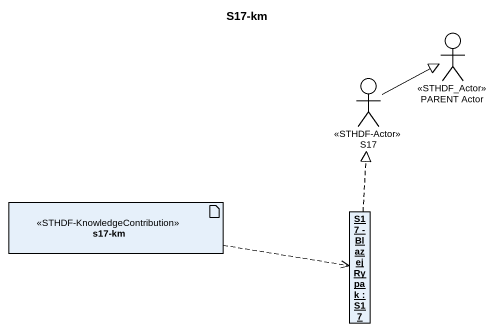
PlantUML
@startuml
title S17-km
allowmixing
hide circle
hide empty members
actor "PARENT Actor" as PARENT_Actor <<STHDF_Actor>>
actor S17 <<STHDF-Actor>>
artifact "s17-km" as s17_km <<STHDF-KnowledgeContribution>>
object "S17 - Blazej Rypak : S17" as S17_Blazej_Rypak
S17 -right-|> PARENT_Actor
s17_km .right.> S17_Blazej_Rypak
S17_Blazej_Rypak .up.|> S17
@enduml
